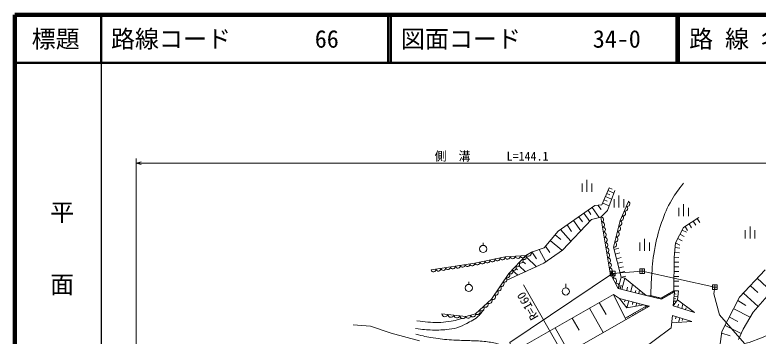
# Model space of a CAD drawing. Units: millimetres, scale not verified. Extents: x 40000 to 680000, y 20000 to 380000.
# Drawn here: x 40000 to 194764, y 313156 to 380000 of the extents above; entities that cross this region are included whole.
import ezdxf
from ezdxf.enums import TextEntityAlignment as Align

# ---------------------------------------------------------------- set-up
doc = ezdxf.new("R2010")
doc.units = ezdxf.units.MM
doc.header["$LTSCALE"] = 1000
for name, color, linetype, lineweight in [('M-BGD', 7, 'Continuous', 13), ('M-BMK-ROW', 30, 'Continuous', 13), ('M-STR-HTXT', 7, 'Continuous', 13), ('M-TTL', 2, 'Continuous', 140), ('M-TTL-BAND', 7, 'Continuous', 25), ('M-TTL-LINE', 7, 'Continuous', 50), ('M-TTL-TXT', 7, 'Continuous', 13)]:
    doc.layers.add(name, color=color, linetype=linetype, lineweight=lineweight)
doc.styles.add('@ＭＳ ゴシック', font='')
doc.styles.add('ＭＳ ゴシック', font='')
doc.styles.get('@ＭＳ ゴシック').set_extended_font_data('@MS Gothic')
doc.styles.get('ＭＳ ゴシック').set_extended_font_data('MS Gothic')

msp = doc.modelspace()

# ---------------------------------------------------------------- linework, layer by layer
at = {"layer": 'M-BGD'}
for p, q in [((159118, 343165), (159118, 345665)), ((158118, 343165), (158118, 344915)), ((160118, 343165), (160118, 344915)), ((162234, 340474), (163779, 344038)), ((163773, 344023), (164365, 343767)), ((162973, 342178), (164227, 341634)), ((163245, 342805), (163872, 342533)), ((164904, 343474), (163371, 339311)), ((163516, 343432), (164700, 342919)), ((165788, 339911), (165788, 342411)), ((162397, 340849), (163725, 340273)), ((162685, 341514), (163349, 341225)), ((164788, 339911), (164788, 341661)), ((166788, 339911), (166788, 341661)), ((179249, 338084), (179249, 340584)), ((153122, 335021), (160764, 340312)), ((159365, 339343), (159962, 338482)), ((160227, 339940), (161674, 337850)), ((160764, 340312), (162234, 340474)), ((161378, 340380), (162071, 339502)), ((163371, 339311), (162010, 337942)), ((178249, 338084), (178249, 339834)), ((180249, 338084), (180249, 339834)), ((160068, 337412), (154005, 331074)), ((157421, 337997), (158171, 336914)), ((158504, 338747), (159697, 337024)), ((162010, 337942), (160068, 337412)), ((163974, 326254), (162010, 337942)), ((182054, 337624), (182599, 336786)), ((154976, 336304), (155919, 334942)), ((156338, 337247), (157838, 335081)), ((179538, 335990), (180083, 335151)), ((180377, 336535), (180922, 335696)), ((181215, 337080), (181760, 336241)), ((193085, 333444), (193085, 335944)), ((150223, 331537), (153122, 335021)), ((153614, 335361), (155781, 332931)), ((178479, 334343), (179369, 333886)), ((178935, 335232), (179825, 334776)), ((192085, 333444), (192085, 335194)), ((194085, 333444), (194085, 335194)), ((151473, 333040), (153914, 331009)), ((152489, 334260), (153709, 333244)), ((171135, 330898), (171135, 333398)), ((178023, 333453), (178913, 332996)), ((137506, 332041), (137506, 332541)), ((147554, 330640), (150223, 331537)), ((150498, 331867), (151369, 330587)), ((166277, 325399), (164652, 331648)), ((164767, 331206), (165735, 331457)), ((170135, 330898), (170135, 332648)), ((172135, 330898), (172135, 332648)), ((177465, 331570), (178460, 331476)), ((177567, 332563), (178456, 332107)), ((146362, 329962), (147554, 330640)), ((147635, 330668), (148601, 329253)), ((149184, 331188), (150553, 328580)), ((154005, 331074), (150168, 328302)), ((165019, 330238), (165987, 330490)), ((177371, 330574), (178366, 330480)), ((150168, 328302), (142437, 324768)), ((145778, 328675), (146290, 328193)), ((146515, 329576), (148620, 327594)), ((165271, 329270), (166238, 329522)), ((165522, 328302), (166490, 328554)), ((177262, 328579), (178262, 328570)), ((177277, 329578), (178272, 329484)), ((143636, 326831), (144719, 325811)), ((144391, 327253), (144684, 326977)), ((145011, 327802), (146340, 326552)), ((165774, 327334), (166742, 327586)), ((166026, 326367), (166994, 326618)), ((177246, 326579), (178246, 326571)), ((177254, 327579), (178254, 327571)), ((190915, 321231), (196211, 326942)), ((165605, 323093), (163974, 326254)), ((165605, 323093), (166277, 325399)), ((166277, 325399), (167245, 325651)), ((166975, 325224), (166277, 325399)), ((166391, 322896), (166975, 325224)), ((166975, 325224), (171434, 321630)), ((177237, 325579), (178237, 325571)), ((194580, 325184), (197630, 322356)), ((134507, 323925), (134507, 324425)), ((167753, 285589), (145938, 323800)), ((154709, 323203), (154709, 324003)), ((166043, 323021), (166239, 323765)), ((168253, 322436), (168629, 323892)), ((177221, 323579), (178221, 323571)), ((177229, 324579), (178229, 324571)), ((193155, 323646), (194692, 322221)), ((165605, 323093), (171434, 321630)), ((167398, 322680), (167580, 323310)), ((169155, 322197), (169268, 322649)), ((169889, 322014), (170057, 322715)), ((170559, 321874), (170604, 322055)), ((174585, 321079), (177212, 322579)), ((174620, 320830), (177372, 322401)), ((176180, 321989), (176296, 321786)), ((176537, 322194), (176600, 322083)), ((176887, 322393), (177003, 322190)), ((177048, 322485), (177111, 322375)), ((177102, 319463), (177372, 322401)), ((177372, 322401), (177212, 322579)), ((177212, 322579), (178212, 322571)), ((177331, 321953), (177727, 321917)), ((177996, 320683), (178217, 322563)), ((191730, 322109), (194751, 319307)), ((144260, 310187), (164682, 321846)), ((167046, 316909), (164682, 321846)), ((165904, 320956), (164682, 321846)), ((165904, 320956), (167448, 319030)), ((165904, 320956), (170947, 319690)), ((167095, 320657), (166952, 320278)), ((167448, 319030), (167820, 320475)), ((172655, 321564), (171434, 321630)), ((171434, 321630), (174620, 320830)), ((172362, 321580), (172324, 321477)), ((172598, 321337), (172655, 321564)), ((172655, 321564), (174585, 321079)), ((172934, 321494), (172901, 321363)), ((173271, 321409), (173202, 321186)), ((173636, 321318), (173602, 321183)), ((173985, 321230), (173931, 321003)), ((174312, 321148), (174277, 321006)), ((174585, 321079), (174620, 320830)), ((174782, 321192), (174898, 320989)), ((175131, 321391), (175194, 321281)), ((175481, 321590), (175597, 321388)), ((175830, 321790), (175893, 321680)), ((177102, 319463), (177996, 320683)), ((177194, 320459), (177792, 320404)), ((177239, 320957), (177627, 320922)), ((177285, 321455), (178078, 321382)), ((177996, 320683), (181520, 318092)), ((187235, 314098), (190915, 321231)), ((190571, 320564), (192236, 319543)), ((196678, 321504), (193704, 318114)), ((148938, 306168), (172111, 319398)), ((159636, 318966), (162517, 313920)), ((161681, 320165), (163122, 317642)), ((167046, 316909), (171426, 319409)), ((167448, 319030), (170947, 319690)), ((168707, 320252), (168598, 319739)), ((169497, 320054), (169309, 319381)), ((169991, 319708), (170036, 319889)), ((170540, 318904), (170713, 318600)), ((170889, 319103), (170976, 318951)), ((170947, 319690), (171426, 319409)), ((170947, 319690), (172111, 319398)), ((171239, 319303), (171412, 318999)), ((171421, 319417), (171427, 319490)), ((171426, 319409), (172111, 319398)), ((171540, 319408), (171627, 319256)), ((177102, 319463), (181520, 318092)), ((177148, 319961), (177447, 319934)), ((178064, 319223), (178217, 319804)), ((178894, 318876), (179096, 319860)), ((179663, 318700), (179760, 319042)), ((189678, 318832), (193093, 317070)), ((128920, 317766), (133888, 317243)), ((167745, 317308), (167918, 317004)), ((168094, 317507), (168181, 317355)), ((168444, 317707), (168617, 317403)), ((168793, 317906), (168880, 317754)), ((169142, 318106), (169316, 317802)), ((169492, 318305), (169579, 318153)), ((169841, 318505), (170015, 318201)), ((170191, 318704), (170277, 318552)), ((176681, 314868), (176916, 317427)), ((176916, 317427), (180927, 316182)), ((193704, 318114), (191655, 314612)), ((156064, 316926), (157504, 314403)), ((167046, 316909), (167220, 316605)), ((167395, 317108), (167482, 316956)), ((176778, 315920), (180927, 316182)), ((177691, 317186), (177542, 316750)), ((178442, 316967), (178162, 316019)), ((179070, 316754), (178977, 316438)), ((188792, 317116), (190509, 316230)), ((114083, 315215), (110474, 315501)), ((118331, 313744), (114083, 315215)), ((152492, 314887), (155372, 309841)), ((160472, 302919), (176681, 314868)), ((187907, 315399), (191248, 313675)), ((191655, 314612), (190705, 312425)), ((124229, 312157), (118331, 313744)), ((186809, 311006), (187235, 314098)), ((187190, 313772), (188928, 313248))]:
    msp.add_line(p, q, dxfattribs=at)
for points in [[(164652, 331648), (166013, 337197), (167777, 341161), (167821, 341246)], [(177212, 322579), (177270, 329508), (177557, 332543), (179216, 335780), (182383, 337839)], [(126652, 326947), (135760, 328359), (142057, 329635), (146362, 329962)], [(133888, 317243), (135913, 317762), (139277, 320849), (142833, 326214), (146362, 329962)]]:
    msp.add_lwpolyline(points, dxfattribs=at)
for centre in [(137506, 331291), (134507, 323175), (154709, 322453)]:
    msp.add_circle(centre, 750, dxfattribs=at)
for centre, radius, start, end in [((167517, 340683), 544, 250.66316, 61.34919), ((166634, 338701), 544, 250.66316, 61.34919), ((167075, 339692), 544, 250.66316, 61.34919), ((162059, 337404), 540, 283.81006, 95.26846), ((166193, 337710), 544, 250.66316, 61.34919), ((162238, 336342), 540, 283.81006, 95.26846), ((165531, 335550), 576, 263.83881, 68.60134), ((165803, 336660), 576, 263.83881, 68.60134), ((162417, 335279), 540, 283.81006, 95.26846), ((162595, 334217), 540, 283.81006, 95.26846), ((165258, 334440), 576, 263.83881, 68.60134), ((162774, 333154), 540, 283.81006, 95.26846), ((164714, 332221), 576, 263.83881, 68.60134), ((164986, 333331), 576, 263.83881, 68.60134), ((162952, 332091), 540, 283.81006, 95.26846), ((163131, 331029), 540, 283.81006, 95.26846), ((142592, 329717), 541, 188.7057, 359.97539), ((143668, 329799), 541, 188.7057, 359.97539), ((144745, 329881), 541, 188.7057, 359.97539), ((145821, 329962), 541, 188.7057, 359.97539), ((145998, 329598), 515, 228.39788, 45.04834), ((146849, 330493), 720, 227.43962, 11.85388), ((163309, 329966), 540, 283.81006, 95.26846), ((134240, 328135), 512, 190.17162, 7.45144), ((135252, 328292), 512, 190.17162, 7.45144), ((136277, 328501), 537, 195.38598, 7.53474), ((137327, 328714), 537, 195.38598, 7.53474), ((138376, 328927), 537, 195.38598, 7.53474), ((139426, 329139), 537, 195.38598, 7.53474), ((140476, 329352), 537, 195.38598, 7.53474), ((141525, 329565), 537, 195.38598, 7.53474), ((144586, 328098), 515, 228.39788, 45.04834), ((145292, 328848), 515, 228.39788, 45.04834), ((163488, 328904), 540, 283.81006, 95.26846), ((163667, 327841), 540, 283.81006, 95.26846), ((127156, 327037), 512, 190.17162, 7.45144), ((128168, 327194), 512, 190.17162, 7.45144), ((129180, 327351), 512, 190.17162, 7.45144), ((130192, 327508), 512, 190.17162, 7.45144), ((131204, 327665), 512, 190.17162, 7.45144), ((132216, 327822), 512, 190.17162, 7.45144), ((133228, 327979), 512, 190.17162, 7.45144), ((143175, 326599), 515, 228.39788, 45.04834), ((143880, 327349), 515, 228.39788, 45.04834), ((163845, 326779), 540, 283.81006, 95.26846), ((141912, 324893), 538, 240.48372, 52.44496), ((142505, 325788), 538, 240.48372, 52.44496), ((164156, 325681), 601, 306.98961, 107.58391), ((164699, 324627), 601, 306.98961, 107.58391), ((140727, 323105), 538, 240.48372, 52.44496), ((141320, 323999), 538, 240.48372, 52.44496), ((165243, 323574), 601, 306.98961, 107.58391), ((140134, 322211), 538, 240.48372, 52.44496), ((138805, 320519), 576, 230.08871, 34.98822), ((139542, 321317), 538, 240.48372, 52.44496), ((137123, 318976), 576, 230.08871, 34.98822), ((137964, 319747), 576, 230.08871, 34.98822), ((129555, 317840), 640, 186.62205, 341.35566), ((130797, 317709), 640, 186.62205, 341.35566), ((132039, 317578), 640, 186.62205, 341.35566), ((133281, 317447), 640, 186.62205, 341.35566), ((134388, 317395), 523, 196.94335, 11.85537), ((135401, 317655), 523, 196.94335, 11.85537), ((136282, 318204), 576, 230.08871, 34.98822)]:
    msp.add_arc(centre, radius, start, end, dxfattribs=at)
for points, knots in [([(172414, 321577), (172457, 323385), (172482, 323880), (172576, 325353), (172717, 327565), (172749, 328820), (173157, 330999), (173586, 333289), (173889, 334574), (174670, 336768), (175355, 338692), (175750, 339791), (176797, 341544), (177639, 342954), (178024, 343470), (179246, 344960)], [0, 0, 0, 0, 1, 1, 1, 2, 2, 2, 3, 3, 3, 4, 4, 4, 5, 5, 5, 5]), ([(123435, 314768), (125074, 314528), (125586, 314450), (126975, 314421), (128317, 314393), (129078, 314414), (130408, 314597), (131278, 314718), (131780, 314784), (132602, 315097), (133441, 315416), (133883, 315665), (134670, 316098), (135209, 316396), (135525, 316547), (136019, 316915), (136751, 317462), (136968, 317798), (137615, 318625)], [0, 0, 0, 0, 1, 1, 1, 2, 2, 2, 3, 3, 3, 4, 4, 4, 5, 5, 5, 6, 6, 6, 6]), ([(123714, 316355), (124799, 316195), (125104, 316147), (126002, 316075), (126814, 316011), (127271, 315961), (128086, 315984), (128984, 316010), (129488, 316057), (130378, 316183), (131065, 316281), (131446, 316368), (132115, 316554), (132484, 316657), (132612, 316693), (133054, 316842)], [0, 0, 0, 0, 1, 1, 1, 2, 2, 2, 3, 3, 3, 4, 4, 4, 5, 5, 5, 5]), ([(123459, 313572), (125173, 313143), (125673, 313020), (127115, 312783), (128595, 312539), (129436, 312468), (130932, 312356), (132240, 312259), (132977, 312290), (134288, 312235), (135479, 312185), (136151, 312215), (137336, 312092), (138426, 311979), (139043, 311917), (140108, 311661), (141123, 311417), (141691, 311259), (142663, 310881), (143297, 310634), (143521, 310541), (144260, 310187)], [0, 0, 0, 0, 1, 1, 1, 2, 2, 2, 3, 3, 3, 4, 4, 4, 5, 5, 5, 6, 6, 6, 7, 7, 7, 7])]:
    msp.add_open_spline(points, degree=3, knots=knots, dxfattribs=at)
at = {"layer": 'M-BMK-ROW'}
for p, q in [((164974, 326680), (163974, 326680)), ((163974, 326680), (163974, 325680)), ((164474, 325680), (164474, 326680)), ((164974, 325680), (164974, 326680)), ((171130, 327156), (170130, 327156)), ((170130, 327156), (170130, 326156)), ((171130, 326656), (170130, 326656)), ((170630, 326156), (170630, 327156)), ((171130, 326156), (171130, 327156)), ((164974, 326180), (163974, 326180)), ((163974, 325680), (164974, 325680)), ((170130, 326156), (171130, 326156)), ((186242, 323840), (185242, 323840)), ((185242, 323840), (185242, 322840)), ((185742, 322840), (185742, 323840)), ((186242, 322840), (186242, 323840)), ((186242, 323340), (185242, 323340)), ((185242, 322840), (186242, 322840))]:
    msp.add_line(p, q, dxfattribs=at)
for points in [[(186727, 317611), (191892, 311650), (192895, 311836), (195443, 312815), (217222, 322408), (214428, 327375), (212822, 328361)], [(96858, 269362), (96757, 270794), (99251, 270970), (112648, 272456), (131560, 276183), (148568, 285379), (146384, 296719), (146706, 297553), (143090, 311827), (164474, 326180), (170630, 326656), (185742, 323340), (185569, 321923), (186723, 317597)]]:
    msp.add_lwpolyline(points, dxfattribs=at)
at = {"layer": 'M-STR-HTXT'}
for p, q in [((65289, 303107), (65289, 350138)), ((65289, 349138), (66289, 349388)), ((201605, 349138), (65289, 349138)), ((65289, 349138), (66289, 348888))]:
    msp.add_line(p, q, dxfattribs=at)
at = {"layer": 'M-TTL'}
for p, q in [((40000, 380000), (40000, 20000)), ((680000, 380000), (40000, 380000))]:
    msp.add_line(p, q, dxfattribs=at)
at = {"layer": 'M-TTL-BAND'}
msp.add_line((58000, 370000), (58000, 20000), dxfattribs=at)
at = {"layer": 'M-TTL-LINE'}
for p, q in [((58000, 380000), (58000, 370000)), ((117750, 380000), (117750, 370000)), ((118250, 380000), (118250, 370000)), ((177750, 380000), (177750, 370000)), ((178250, 380000), (178250, 370000)), ((40000, 370000), (680000, 370000))]:
    msp.add_line(p, q, dxfattribs=at)

# ---------------------------------------------------------------- texts
at = {"layer": 'M-BGD', "style": 'ＭＳ ゴシック'}
msp.add_text('R=160', height=1833, rotation=119.723, dxfattribs=at).set_placement((149578, 317425), align=Align.BOTTOM_LEFT)
at = {"layer": 'M-STR-HTXT', "style": 'ＭＳ ゴシック'}
msp.add_text('側\u3000溝\u3000\u3000\u3000L=144.1', height=1833, dxfattribs=at).set_placement((127385, 349138), align=Align.BOTTOM_LEFT)
at = {"layer": 'M-TTL-BAND', "style": '@ＭＳ ゴシック'}
msp.add_text('平\u3000\u3000面\u3000\u3000図', height=3666, rotation=270, dxfattribs=at).set_placement((49777, 306475), align=Align.MIDDLE_RIGHT)
at = {"layer": 'M-TTL-TXT', "style": 'ＭＳ ゴシック'}
msp.add_text('標題', height=3666, dxfattribs=at).set_placement((48500, 375000), align=Align.MIDDLE_CENTER)
for s, p in [('路線コード       66', (60000, 375000)), ('図面コード      34-0', (120380, 375000)), ('路 線 名      主要地方道長門油谷線', (180380, 375000))]:
    msp.add_text(s, height=3666, dxfattribs=at).set_placement(p, align=Align.MIDDLE_LEFT)

doc.saveas('drawing.dxf')
